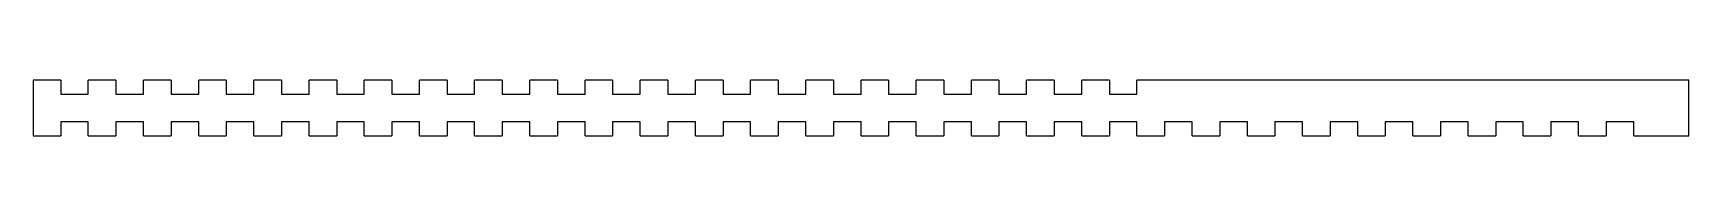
# Model space of a CAD drawing. Header units: millimetres. Extents: x -300 to 300, y -10 to 10.
import ezdxf

# ---------------------------------------------------------------- set-up
doc = ezdxf.new("R2010")
doc.units = ezdxf.units.MM

msp = doc.modelspace()

# ---------------------------------------------------------------- linework, layer by layer
at = {"color": 7, "linetype": 'Continuous', "lineweight": 25}
for p, q in [((-290, 10), (-300, 10)), ((-300, 10), (-300, -10)), ((-290, 10), (-290, 5)), ((-270, 10), (-280, 10)), ((-280, 5), (-280, 10)), ((-270, 10), (-270, 5)), ((-250, 10), (-260, 10)), ((-260, 5), (-260, 10)), ((-250, 10), (-250, 5)), ((-230, 10), (-240, 10)), ((-240, 5), (-240, 10)), ((-230, 10), (-230, 5)), ((-210, 10), (-220, 10)), ((-220, 5), (-220, 10)), ((-210, 10), (-210, 5)), ((-190, 10), (-200, 10)), ((-200, 5), (-200, 10)), ((-190, 10), (-190, 5)), ((-170, 10), (-180, 10)), ((-180, 5), (-180, 10)), ((-170, 10), (-170, 5)), ((-150, 10), (-160, 10)), ((-160, 5), (-160, 10)), ((-150, 10), (-150, 5)), ((-130, 10), (-140, 10)), ((-140, 5), (-140, 10)), ((-130, 10), (-130, 5)), ((-110, 10), (-120, 10)), ((-120, 5), (-120, 10)), ((-110, 10), (-110, 5)), ((-90, 10), (-100, 10)), ((-100, 5), (-100, 10)), ((-90, 10), (-90, 5)), ((-70, 10), (-80, 10)), ((-80, 5), (-80, 10)), ((-70, 10), (-70, 5)), ((-50, 10), (-60, 10)), ((-60, 5), (-60, 10)), ((-50, 10), (-50, 5)), ((-30, 10), (-40, 10)), ((-40, 5), (-40, 10)), ((-30, 10), (-30, 5)), ((-10, 10), (-20, 10)), ((-20, 5), (-20, 10)), ((-10, 10), (-10, 5)), ((10, 10), (0, 10)), ((0, 5), (0, 10)), ((10, 10), (10, 5)), ((30, 10), (20, 10)), ((20, 5), (20, 10)), ((30, 10), (30, 5)), ((50, 10), (40, 10)), ((40, 5), (40, 10)), ((50, 10), (50, 5)), ((70, 10), (60, 10)), ((60, 5), (60, 10)), ((70, 10), (70, 5)), ((90, 10), (80, 10)), ((80, 5), (80, 10)), ((90, 10), (90, 5)), ((300, 10), (100, 10)), ((100, 5), (100, 10)), ((300, -10), (300, 10)), ((-290, 5), (-280, 5)), ((-270, 5), (-260, 5)), ((-250, 5), (-240, 5)), ((-230, 5), (-220, 5)), ((-210, 5), (-200, 5)), ((-190, 5), (-180, 5)), ((-170, 5), (-160, 5)), ((-150, 5), (-140, 5)), ((-130, 5), (-120, 5)), ((-110, 5), (-100, 5)), ((-90, 5), (-80, 5)), ((-70, 5), (-60, 5)), ((-50, 5), (-40, 5)), ((-30, 5), (-20, 5)), ((-10, 5), (0, 5)), ((10, 5), (20, 5)), ((30, 5), (40, 5)), ((50, 5), (60, 5)), ((70, 5), (80, 5)), ((90, 5), (100, 5)), ((-290, -5), (-290, -10)), ((-280, -5), (-290, -5)), ((-280, -10), (-280, -5)), ((-270, -5), (-270, -10)), ((-260, -5), (-270, -5)), ((-260, -10), (-260, -5)), ((-250, -5), (-250, -10)), ((-240, -5), (-250, -5)), ((-240, -10), (-240, -5)), ((-230, -5), (-230, -10)), ((-220, -5), (-230, -5)), ((-220, -10), (-220, -5)), ((-210, -5), (-210, -10)), ((-200, -5), (-210, -5)), ((-200, -10), (-200, -5)), ((-190, -5), (-190, -10)), ((-180, -5), (-190, -5)), ((-180, -10), (-180, -5)), ((-170, -5), (-170, -10)), ((-160, -5), (-170, -5)), ((-160, -10), (-160, -5)), ((-150, -5), (-150, -10)), ((-140, -5), (-150, -5)), ((-140, -10), (-140, -5)), ((-130, -5), (-130, -10)), ((-120, -5), (-130, -5)), ((-120, -10), (-120, -5)), ((-110, -5), (-110, -10)), ((-100, -5), (-110, -5)), ((-100, -10), (-100, -5)), ((-90, -5), (-90, -10)), ((-80, -5), (-90, -5)), ((-80, -10), (-80, -5)), ((-70, -5), (-70, -10)), ((-60, -5), (-70, -5)), ((-60, -10), (-60, -5)), ((-50, -5), (-50, -10)), ((-40, -5), (-50, -5)), ((-40, -10), (-40, -5)), ((-30, -5), (-30, -10)), ((-20, -5), (-30, -5)), ((-20, -10), (-20, -5)), ((-10, -5), (-10, -10)), ((0, -5), (-10, -5)), ((0, -10), (0, -5)), ((10, -5), (10, -10)), ((20, -5), (10, -5)), ((20, -10), (20, -5)), ((30, -5), (30, -10)), ((40, -5), (30, -5)), ((40, -10), (40, -5)), ((50, -5), (50, -10)), ((60, -5), (50, -5)), ((60, -10), (60, -5)), ((70, -5), (70, -10)), ((80, -5), (70, -5)), ((80, -10), (80, -5)), ((90, -5), (90, -10)), ((100, -5), (90, -5)), ((100, -10), (100, -5)), ((110, -5), (110, -10)), ((120, -5), (110, -5)), ((120, -10), (120, -5)), ((130, -5), (130, -10)), ((140, -5), (130, -5)), ((140, -10), (140, -5)), ((150, -5), (150, -10)), ((160, -5), (150, -5)), ((160, -10), (160, -5)), ((170, -5), (170, -10)), ((180, -5), (170, -5)), ((180, -10), (180, -5)), ((190, -5), (190, -10)), ((200, -5), (190, -5)), ((200, -10), (200, -5)), ((210, -5), (210, -10)), ((220, -5), (210, -5)), ((220, -10), (220, -5)), ((230, -5), (230, -10)), ((240, -5), (230, -5)), ((240, -10), (240, -5)), ((250, -5), (250, -10)), ((260, -5), (250, -5)), ((260, -10), (260, -5)), ((270, -5), (270, -10)), ((280, -5), (270, -5)), ((280, -10), (280, -5)), ((-300, -10), (-290, -10)), ((-280, -10), (-270, -10)), ((-260, -10), (-250, -10)), ((-240, -10), (-230, -10)), ((-220, -10), (-210, -10)), ((-200, -10), (-190, -10)), ((-180, -10), (-170, -10)), ((-160, -10), (-150, -10)), ((-140, -10), (-130, -10)), ((-120, -10), (-110, -10)), ((-100, -10), (-90, -10)), ((-80, -10), (-70, -10)), ((-60, -10), (-50, -10)), ((-40, -10), (-30, -10)), ((-20, -10), (-10, -10)), ((0, -10), (10, -10)), ((20, -10), (30, -10)), ((40, -10), (50, -10)), ((60, -10), (70, -10)), ((80, -10), (90, -10)), ((100, -10), (110, -10)), ((120, -10), (130, -10)), ((140, -10), (150, -10)), ((160, -10), (170, -10)), ((180, -10), (190, -10)), ((200, -10), (210, -10)), ((220, -10), (230, -10)), ((240, -10), (250, -10)), ((260, -10), (270, -10)), ((280, -10), (300, -10))]:
    msp.add_line(p, q, dxfattribs=at)

doc.saveas('drawing.dxf')
